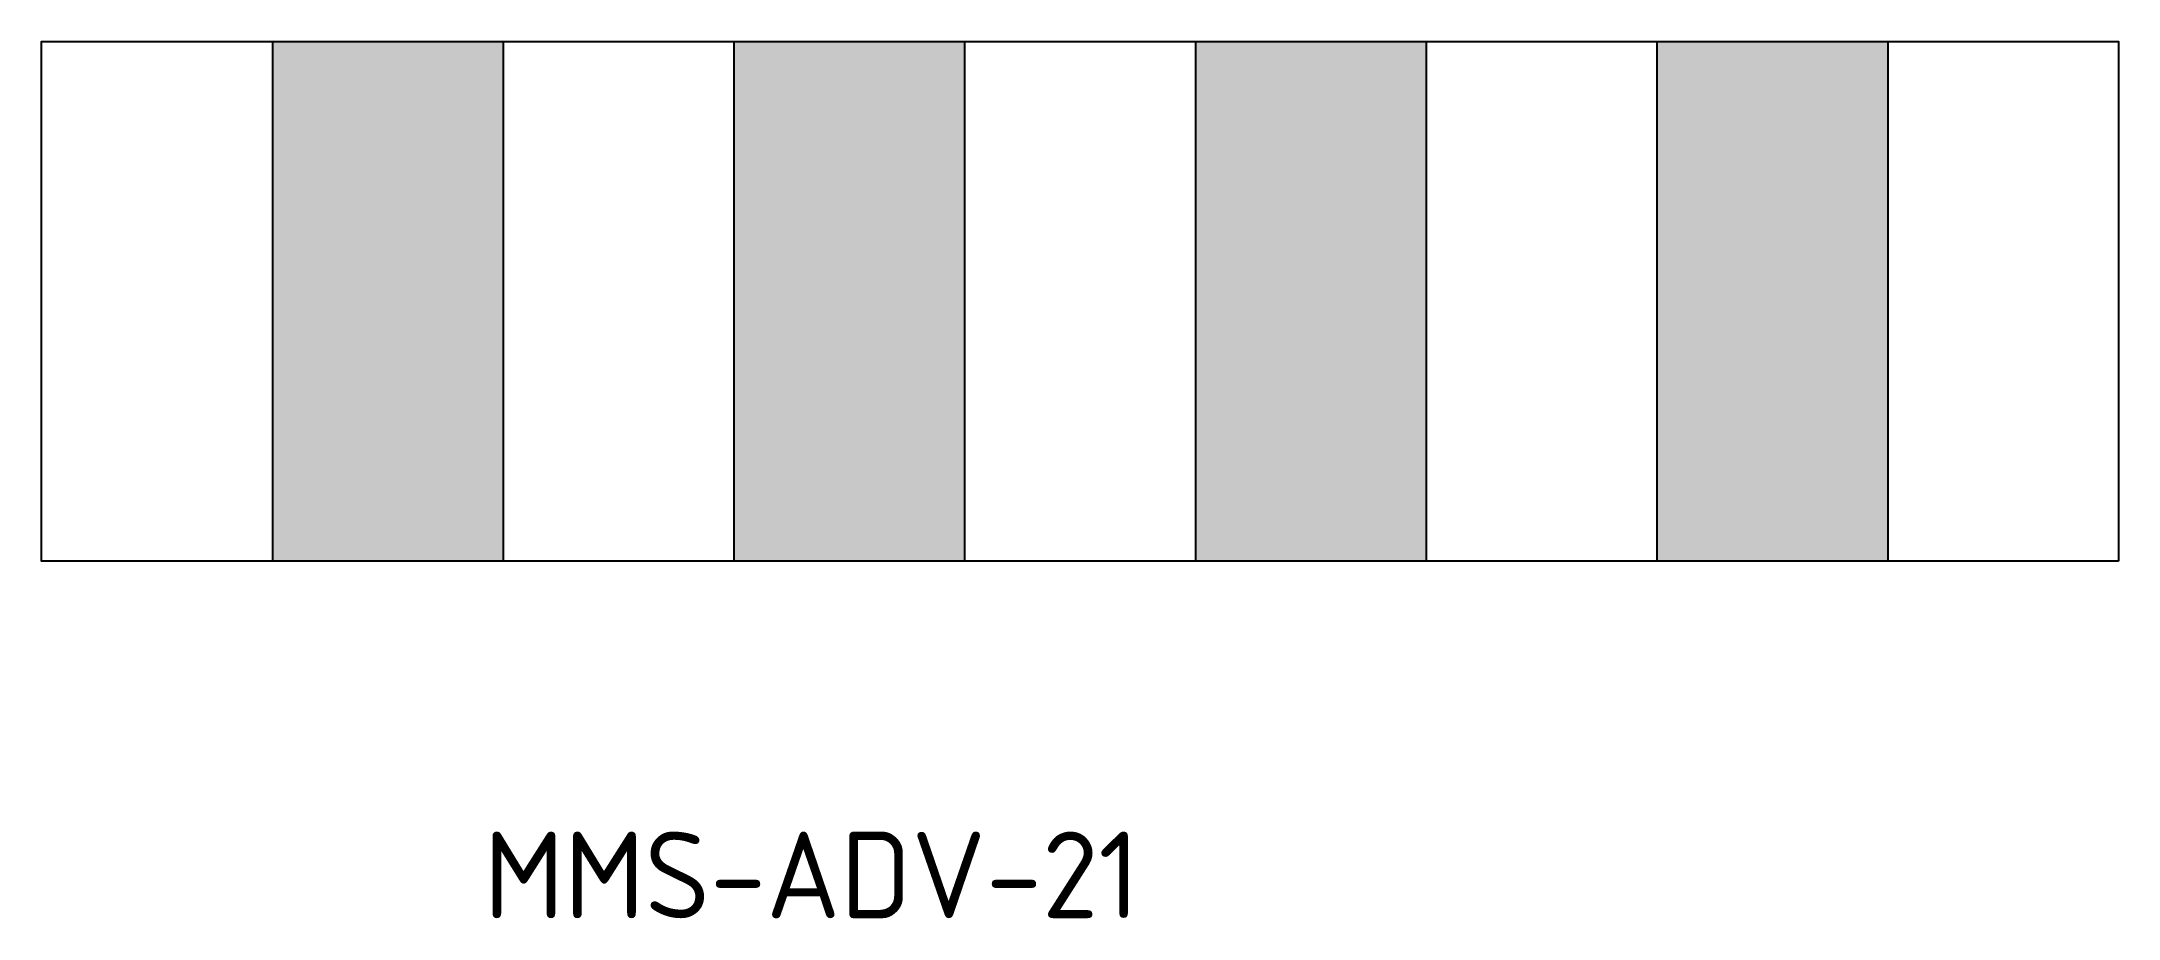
# Model space of a CAD drawing. Extents: x 113 to 233, y 162 to 213.
import ezdxf

# ---------------------------------------------------------------- set-up
doc = ezdxf.new("R2010")
doc.units = 0
doc.header["$LTSCALE"] = 0.3
doc.header["$MEASUREMENT"] = 0
doc.layers.add('L25', color=1, linetype='CONTINUOUS')
doc.styles.add('iso', font='iso3098b.shx')

msp = doc.modelspace()

# ---------------------------------------------------------------- hatches: boundary and pattern name
at = {"layer": 'L25'}
for points in [[(139.61, 213.12), (126.28, 213.12), (126.28, 183.12), (139.61, 183.12)], [(166.28, 213.12), (152.94, 213.12), (152.94, 183.12), (166.28, 183.12)], [(192.94, 213.12), (179.61, 213.12), (179.61, 183.12), (192.94, 183.12)], [(219.61, 213.12), (206.28, 213.12), (206.28, 183.12), (219.61, 183.12)]]:
    msp.add_hatch(color=256, dxfattribs=at).paths.add_polyline_path(points)

# ---------------------------------------------------------------- linework, layer by layer
for p, q in [((126.28, 213.12), (126.28, 183.12)), ((139.61, 213.12), (139.61, 183.12)), ((152.94, 213.12), (152.94, 183.12)), ((166.28, 213.12), (166.28, 183.12)), ((179.61, 213.12), (179.61, 183.12)), ((192.94, 213.12), (192.94, 183.12)), ((206.28, 213.12), (206.28, 183.12)), ((219.61, 213.12), (219.61, 183.12))]:
    msp.add_line(p, q, dxfattribs=at)
msp.add_lwpolyline([(232.94, 183.12), (112.94, 183.12), (112.94, 213.12), (232.94, 213.12)], close=True, dxfattribs=at)

# ---------------------------------------------------------------- texts
at = {"layer": 'L25', "insert": (138.49, 167.5), "char_height": 5, "width": 93.3208, "attachment_point": 1, "style": 'iso'}
msp.add_mtext('{\\C3;MMS-ADV-21}', dxfattribs=at)

doc.saveas('drawing.dxf')
